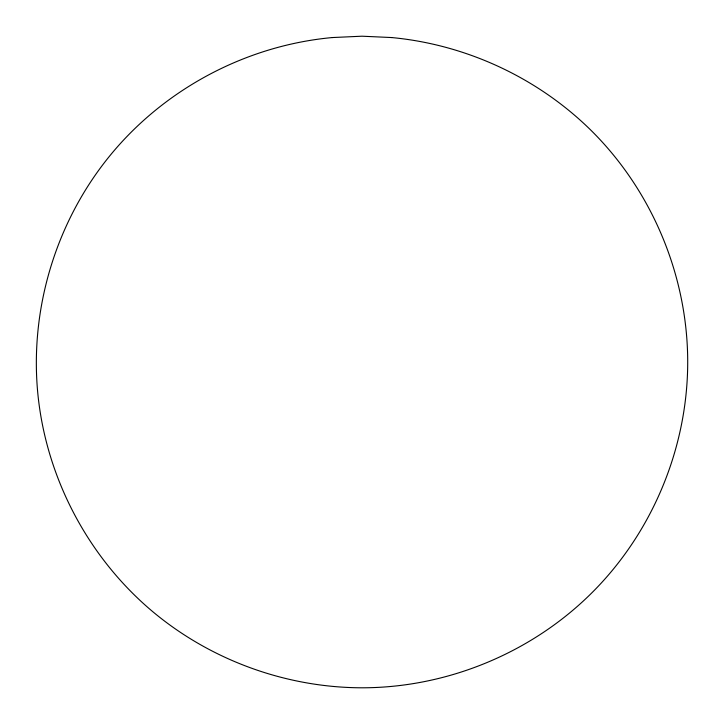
<?xml version="1.0" encoding="UTF-8"?>
<svg xmlns="http://www.w3.org/2000/svg" width="724" height="724" viewBox="0 0 724 724"><rect width="100%" height="100%" fill="white"/><g stroke="black" fill="none" stroke-linecap="round" stroke-linejoin="round"><path stroke-width="1.09" d="M332.642 37.539L332.397 37.548C247.735 45.304 167.199 87.423 112.537 152.529C57.323 218.331 29.883 306.08 37.639 391.612C45.395 476.283 87.486 556.846 152.592 611.536C210.829 660.27 286.071 687.619 362 687.8C448.518 687.764 534.013 651.89 594.576 590.087C653.618 529.814 687.664 446.373 687.71 362C687.664 275.464 651.817 189.95 590.024 129.361C536.783 77.35 465.704 44.481 391.603 37.548L391.358 37.539M332.397 37.548L362 36.2L391.603 37.548"/></g></svg>
